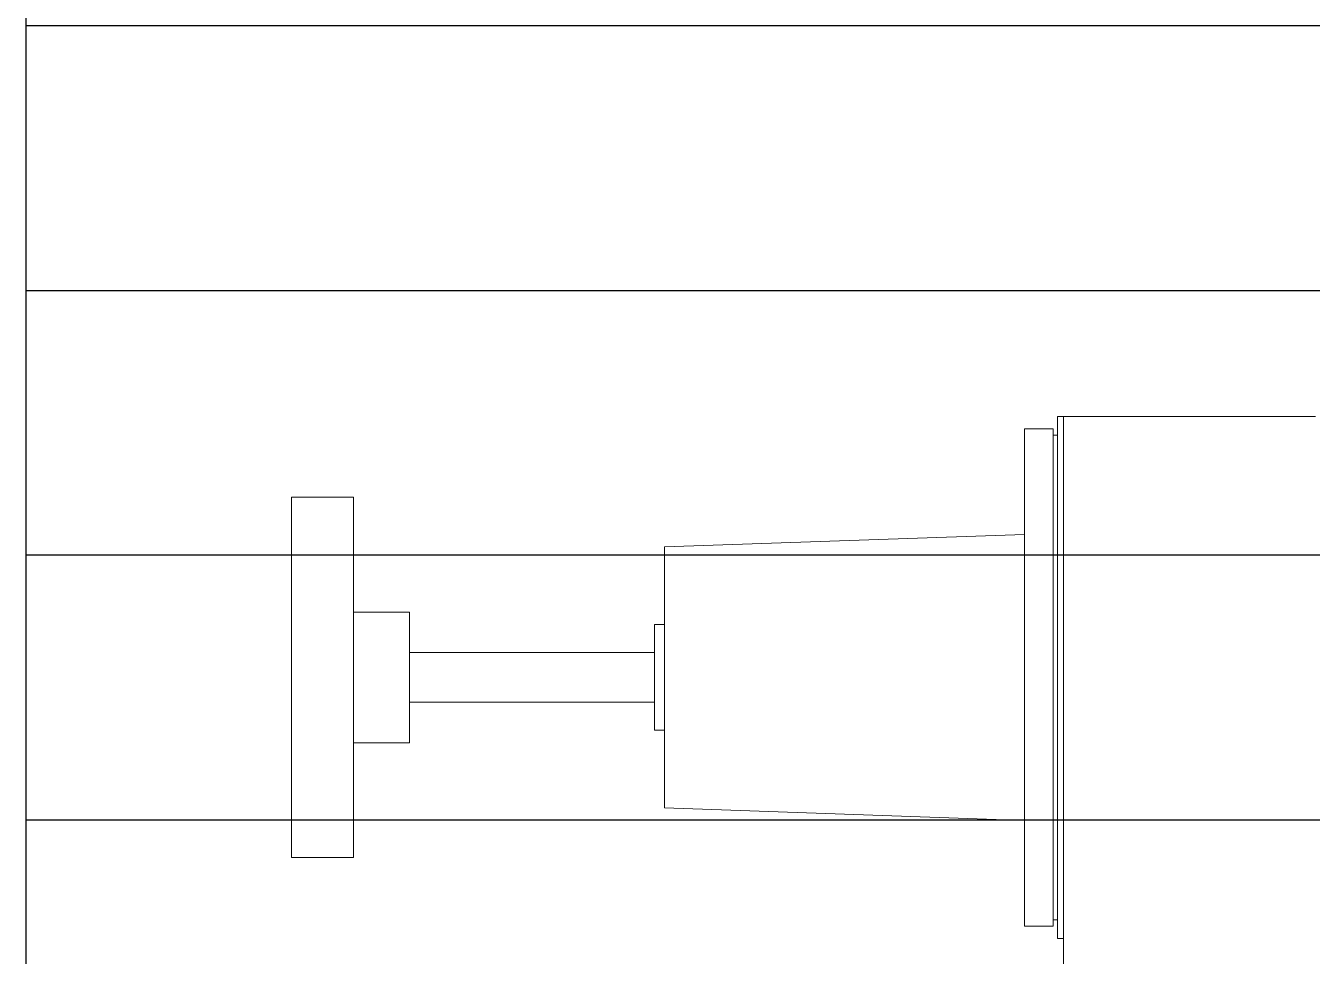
# Model space of a CAD drawing. Extents: x -181672 to 290600, y -29000 to 395522.
# Drawn here: x -5806.1 to -5599.2, y 33537.2 to 33686.9 of the extents above; entities that cross this region are included whole.
import ezdxf

# ---------------------------------------------------------------- set-up
doc = ezdxf.new("R2010")
doc.units = 0
doc.header["$LTSCALE"] = 10
doc.layers.add('XFM7P20PCW$0$G-IMPT', color=252, linetype='Continuous', lineweight=9)

# ---------------------------------------------------------------- blocks, each defined once
blk = doc.blocks.new('XFM7P20PCW$0$A$C5a31e6e3')
for p, q in [((1560, 1002.3), (921, 1002.3)), ((1347, 1002.3), (1347, 515.7)), ((1389.6, 515.7), (1389.6, 1002.3)), ((1432.2, 1002.3), (1432.2, 515.7)), ((1474.8, 515.7), (1474.8, 1002.3))]:
    blk.add_line(p, q)
blk = doc.blocks.new('XFM7P20PCW$0$HTS 150A-3D_dwg-5203735-前')
at = {"layer": 'XFM7P20PCW$0$G-IMPT'}
for p, q in [((-310, 623.39), (-310, 613.39)), ((-252, 623.39), (-310, 623.39)), ((-252, 613.39), (-252, 623.39)), ((-310, 613.39), (-252, 613.39)), ((-291.5, 613.39), (-291.5, 604.39)), ((-270.5, 604.39), (-270.5, 613.39)), ((-291.5, 604.39), (-270.5, 604.39)), ((-285, 604.39), (-285, 564.99)), ((-277, 564.99), (-277, 604.39)), ((-289.5, 564.99), (-289.5, 563.39)), ((-272.5, 564.99), (-289.5, 564.99)), ((-272.5, 563.39), (-272.5, 564.99)), ((-302, 563.39), (-304, 505.49)), ((-260, 563.39), (-302, 563.39)), ((-258, 505.49), (-260, 563.39)), ((-321, 505.49), (-321, 500.89)), ((-241, 505.49), (-321, 505.49)), ((-241, 500.89), (-241, 505.49)), ((-321, 500.89), (-241, 500.89)), ((-320, 500.89), (-320, 500.19)), ((-242, 500.19), (-242, 500.89)), ((-323, 500.19), (-323, 499.21)), ((-239, 500.19), (-323, 500.19)), ((-215.1, 499.21), (-323, 499.21)), ((-323, 499.21), (-323, 458.71)), ((-239, 499.21), (-239, 500.19))]:
    blk.add_line(p, q, dxfattribs=at)
blk = doc.blocks.new('XFM7P20PCW')
at = {"rotation": 90}
blk.add_blockref('XFM7P20PCW$0$A$C5a31e6e3', (-4803.81063, 32212.11275), dxfattribs=at)
at = {"layer": 'XFM7P20PCW$0$G-IMPT', "xscale": -1, "rotation": 89.99700988242614}
blk.add_blockref('XFM7P20PCW$0$HTS 150A-3D_dwg-5203735-前', (-5140.01714, 33301.00507), dxfattribs=at)

msp = doc.modelspace()

# ---------------------------------------------------------------- block references
msp.add_blockref('XFM7P20PCW', (0, 0))

doc.saveas('drawing.dxf')
